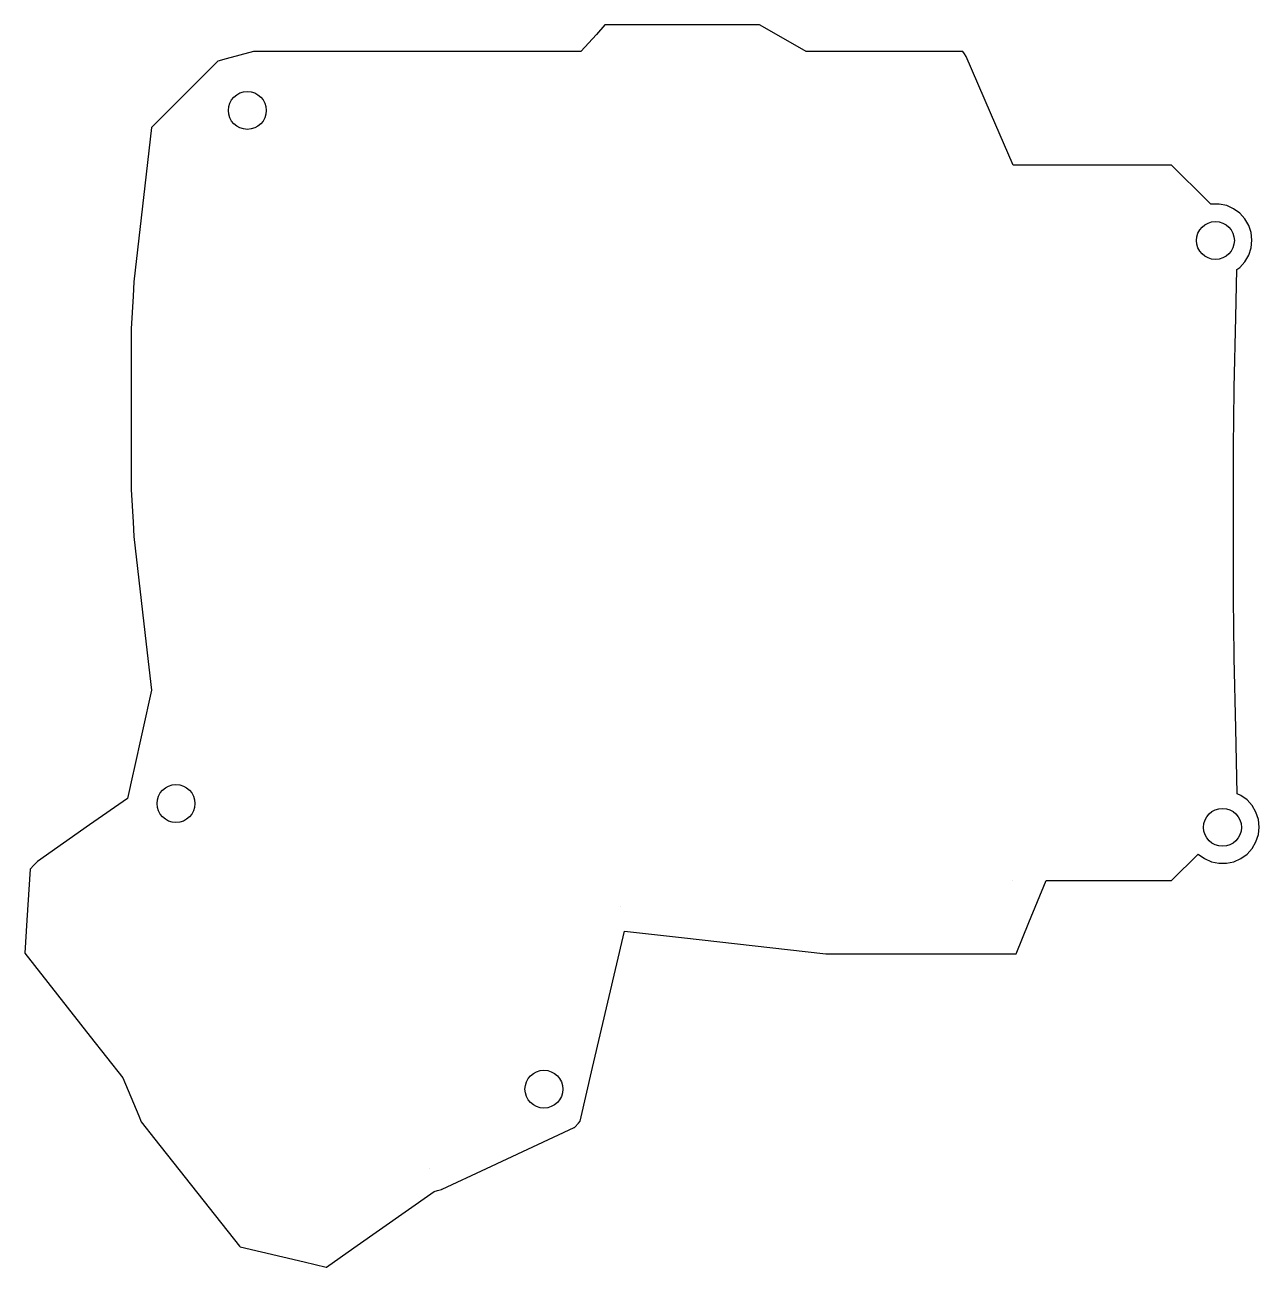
# Model space of a CAD drawing. Header units: millimetres. Extents: x -70 to 60, y -91 to 41.
import ezdxf

# ---------------------------------------------------------------- set-up
doc = ezdxf.new("R2010")
doc.units = ezdxf.units.MM
doc.layers.get('0').update_dxf_attribs({"linetype": 'CONTINUOUS'})

msp = doc.modelspace()

# ---------------------------------------------------------------- linework, layer by layer
for p, q in [((-9.7, 39.55), (-11.33, 37.74)), ((-8.8, 40.56), (-9.7, 39.55)), ((-8.76, 40.56), (-8.8, 40.56)), ((0.08, 40.56), (-8.76, 40.56)), ((0.15, 40.56), (0.08, 40.56)), ((7.51, 40.56), (0.15, 40.56)), ((9.79, 39.26), (7.51, 40.56)), ((12.45, 37.74), (9.79, 39.26)), ((-49.66, 36.73), (-56.66, 29.73)), ((-48.76, 36.97), (-49.66, 36.73)), ((-45.88, 37.74), (-48.76, 36.97)), ((-45.86, 37.74), (-45.88, 37.74)), ((-41.52, 37.74), (-45.86, 37.74)), ((-30.65, 37.74), (-41.52, 37.74)), ((-29.61, 37.74), (-30.65, 37.74)), ((-29.58, 37.74), (-29.61, 37.74)), ((-27.07, 37.74), (-29.58, 37.74)), ((-21.43, 37.74), (-27.07, 37.74)), ((-11.33, 37.74), (-21.43, 37.74)), ((21.13, 37.74), (12.45, 37.74)), ((21.19, 37.74), (21.13, 37.74)), ((28.98, 37.74), (21.19, 37.74)), ((29.14, 37.5), (28.98, 37.74)), ((29.31, 37.22), (29.14, 37.5)), ((31.88, 31.29), (29.31, 37.22)), ((34.28, 25.74), (31.88, 31.29)), ((-56.66, 29.73), (-57.21, 24.8)), ((41.73, 25.74), (34.28, 25.74)), ((51, 25.74), (41.73, 25.74)), ((54.75, 22.02), (51, 25.74)), ((-57.21, 24.8), (-58.5, 13.43)), ((55.13, 21.64), (54.75, 22.02)), ((55.23, 21.65), (55.13, 21.64)), ((56.03, 21.65), (55.23, 21.65)), ((56.82, 21.49), (56.03, 21.65)), ((57.55, 21.16), (56.82, 21.49)), ((58.2, 20.69), (57.55, 21.16)), ((58.74, 20.09), (58.2, 20.69)), ((59.15, 19.39), (58.74, 20.09)), ((59.39, 18.63), (59.15, 19.39)), ((59.48, 17.83), (59.39, 18.63)), ((59.39, 17.03), (59.48, 17.83)), ((58.74, 15.56), (59.15, 16.26)), ((59.15, 16.26), (59.39, 17.03)), ((57.77, 9.7), (57.89, 14.74)), ((57.89, 14.74), (58.2, 14.96)), ((58.2, 14.96), (58.74, 15.56)), ((-58.5, 13.43), (-58.59, 11.91)), ((-58.59, 11.91), (-58.78, 8.49)), ((57.6, 2.25), (57.77, 9.7)), ((-58.78, 8.49), (-58.78, -8.49)), ((57.56, -1.28), (57.6, 2.25)), ((57.6, 2.25), (57.6, 2.25)), ((57.53, -3.66), (57.56, -1.28)), ((57.53, -20.34), (57.53, -3.66)), ((-58.78, -8.49), (-58.59, -11.91)), ((-58.59, -11.91), (-58.5, -13.43)), ((-58.5, -13.43), (-57.21, -24.8)), ((57.56, -22.72), (57.53, -20.34)), ((57.6, -26.25), (57.56, -22.72)), ((-57.21, -24.8), (-56.66, -29.67)), ((57.6, -26.25), (57.6, -26.25)), ((57.77, -33.7), (57.6, -26.25)), ((-56.66, -29.67), (-58.56, -38.22)), ((57.94, -40.59), (57.77, -33.7)), ((-58.59, -38.38), (-59.19, -41.1)), ((-58.56, -38.22), (-58.59, -38.38)), ((58.32, -40.76), (57.94, -40.59)), ((-59.19, -41.1), (-63.17, -43.88)), ((58.97, -41.23), (58.32, -40.76)), ((59.51, -41.83), (58.97, -41.23)), ((59.91, -42.53), (59.51, -41.83)), ((60.16, -43.3), (59.91, -42.53)), ((-63.17, -43.88), (-68.68, -47.74)), ((60.25, -44.1), (60.16, -43.3)), ((60.16, -44.9), (60.25, -44.1)), ((59.51, -46.36), (59.91, -45.66)), ((59.91, -45.66), (60.16, -44.9)), ((51, -49.74), (53.81, -46.95)), ((53.81, -46.95), (53.82, -46.96)), ((53.82, -46.96), (54.47, -47.43)), ((58.32, -47.43), (58.97, -46.96)), ((58.97, -46.96), (59.51, -46.36)), ((-69.07, -48.13), (-69.46, -48.54)), ((-68.71, -47.76), (-69.07, -48.13)), ((-69.07, -48.13), (-69.07, -48.13)), ((-68.68, -47.74), (-68.71, -47.76)), ((-68.68, -47.74), (-68.68, -47.74)), ((54.47, -47.43), (55.21, -47.76)), ((55.21, -47.76), (55.99, -47.92)), ((55.99, -47.92), (56.8, -47.92)), ((56.8, -47.92), (57.59, -47.76)), ((57.59, -47.76), (58.32, -47.43)), ((-69.46, -48.54), (-69.79, -53.94)), ((-69.46, -48.54), (-69.46, -48.54)), ((34.18, -49.74), (34.18, -49.74)), ((35.95, -54.17), (37.77, -49.74)), ((37.77, -49.74), (41.73, -49.74)), ((41.73, -49.74), (51, -49.74)), ((-7.17, -52.48), (-7.17, -52.48)), ((-69.79, -53.94), (-70.01, -57.42)), ((34.6, -57.47), (35.95, -54.17)), ((-10.09, -69.49), (-6.74, -55.07)), ((-6.74, -55.07), (-0.72, -55.75)), ((-0.72, -55.75), (14.53, -57.47)), ((-70.01, -57.42), (-63.11, -66.19)), ((14.53, -57.47), (14.56, -57.47)), ((14.56, -57.47), (21.09, -57.47)), ((21.09, -57.47), (21.13, -57.47)), ((21.13, -57.47), (34.6, -57.47)), ((-63.11, -66.19), (-59.68, -70.56)), ((-59.68, -70.56), (-57.99, -74.58)), ((-11.41, -75.14), (-10.09, -69.49)), ((-57.99, -74.58), (-57.72, -75.22)), ((-57.72, -75.22), (-56.28, -77.03)), ((-21.28, -80.12), (-12.04, -75.82)), ((-12.04, -75.82), (-12.01, -75.8)), ((-12.04, -75.82), (-12.04, -75.82)), ((-12.01, -75.8), (-11.96, -75.78)), ((-11.96, -75.78), (-11.59, -75.35)), ((-11.59, -75.35), (-11.41, -75.14)), ((-11.59, -75.35), (-11.59, -75.35)), ((-56.28, -77.03), (-47.34, -88.33)), ((-27.31, -80.12), (-27.31, -80.12)), ((-25.96, -82.31), (-21.28, -80.12)), ((-21.28, -80.12), (-21.28, -80.12)), ((-35.29, -88.51), (-26.8, -82.57)), ((-26.8, -82.57), (-26.48, -82.47)), ((-26.48, -82.47), (-26.04, -82.35)), ((-26.04, -82.35), (-25.99, -82.32)), ((-25.99, -82.32), (-25.96, -82.31)), ((-25.99, -82.32), (-25.99, -82.32)), ((-47.34, -88.33), (-47.34, -88.33)), ((-47.34, -88.33), (-47.28, -88.41)), ((-47.28, -88.41), (-40.52, -90)), ((-38.18, -90.53), (-35.29, -88.51)), ((-35.29, -88.51), (-35.29, -88.51)), ((-40.52, -90), (-38.2, -90.54)), ((-38.2, -90.54), (-38.18, -90.53))]:
    msp.add_line(p, q)
for centre in [(-46.53, 31.53), (55.63, 17.8), (-54.06, -41.62), (56.38, -44.13), (-15.23, -71.76)]:
    msp.add_circle(centre, 2)

doc.saveas('drawing.dxf')
